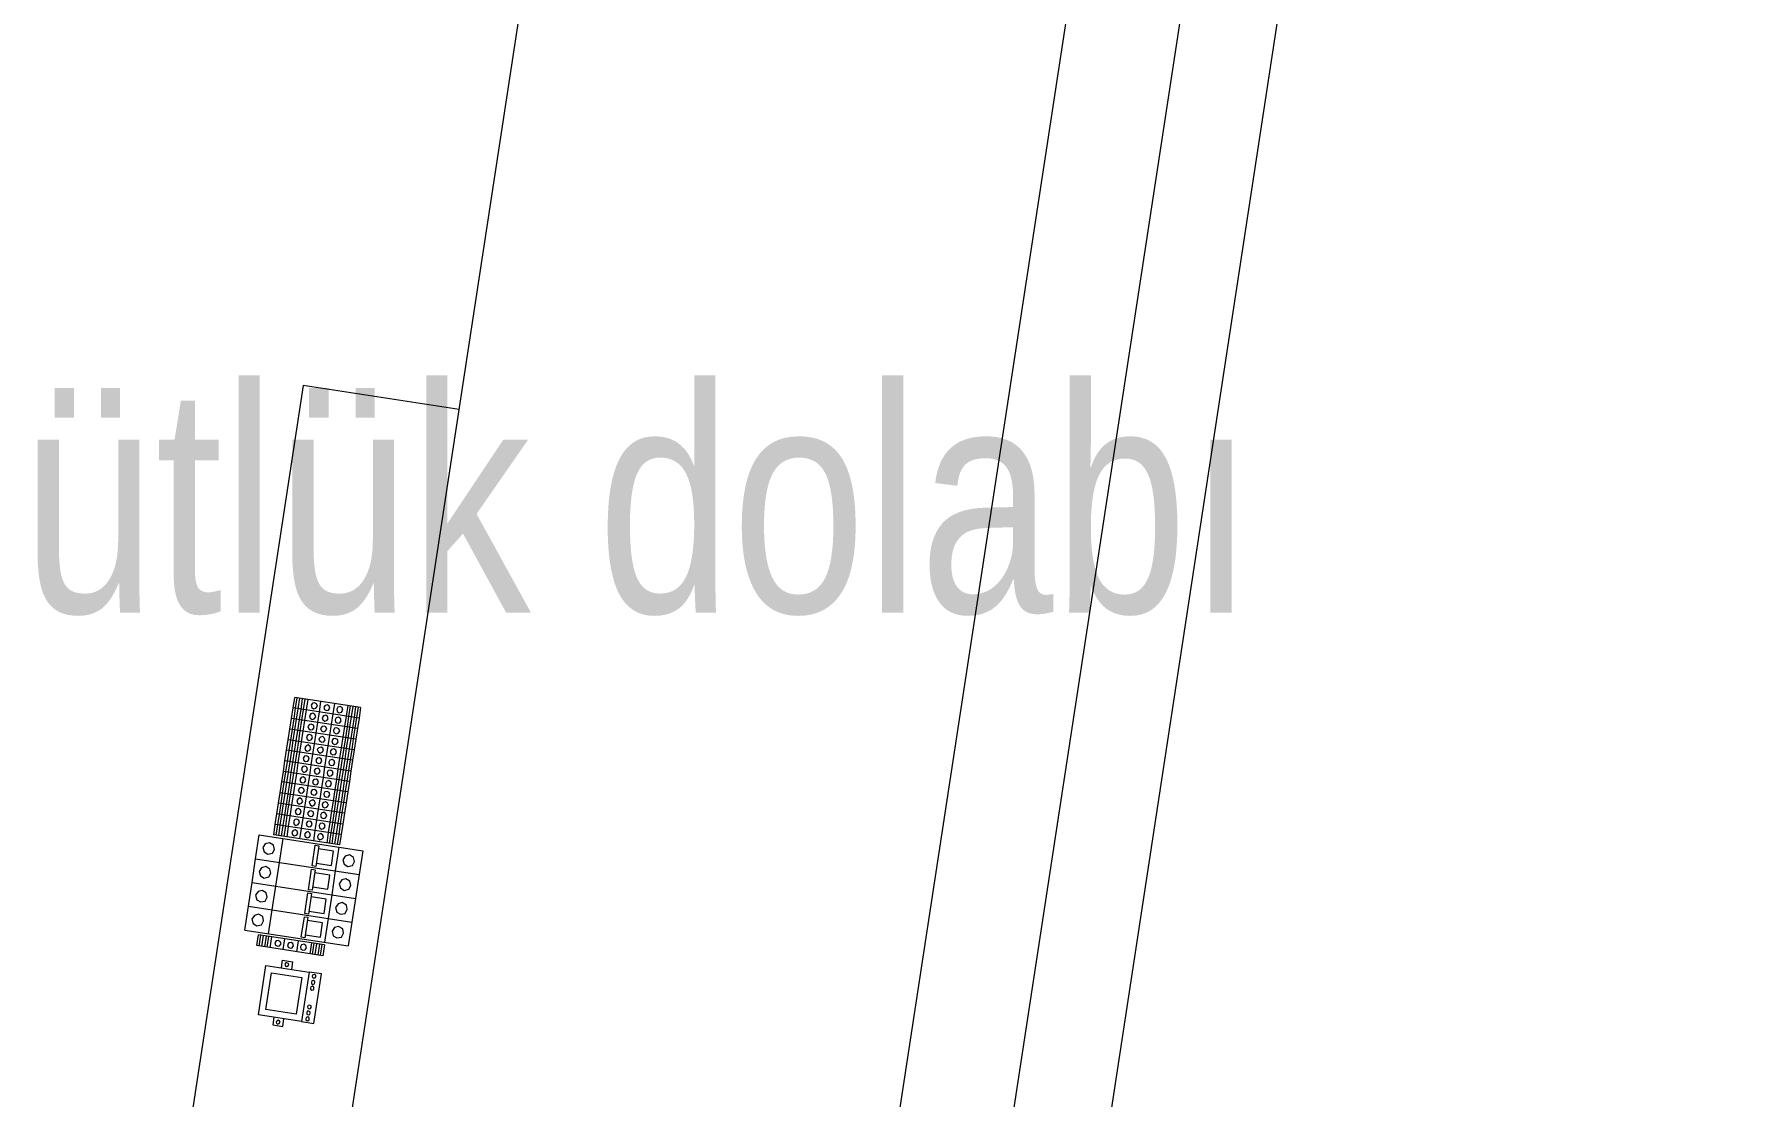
# Model space of a CAD drawing. Header units: millimetres. Extents: x 14735 to 40675, y 3704 to 9569.
# Drawn here: x 15782.9 to 15858.8, y 5102.3 to 5149.5 of the extents above; entities that cross this region are included whole.
import ezdxf

# ---------------------------------------------------------------- set-up
doc = ezdxf.new("R2010")
doc.units = ezdxf.units.MM
doc.layers.get('0').update_dxf_attribs({"lineweight": 25})
for name, color, linetype, lineweight in [('makine', 177, 'Continuous', 18), ('tarama', 252, 'Continuous', 13), ('yazı', 7, 'Continuous', 20)]:
    doc.layers.add(name, color=color, linetype=linetype, lineweight=lineweight)
doc.styles.add('uban-2', font='GOTHIC.TTF', dxfattribs={"width": 0.8})

# ---------------------------------------------------------------- blocks, each defined once
blk = doc.blocks.new('lena 2500 928')
at = {"linetype": 'Continuous'}
for p, q in [((38605.41, -15405.03), (39830.41, -15405.03)), ((38605.41, -15645.24), (39830.41, -15645.24)), ((38605.41, -15695.24), (39830.41, -15695.24)), ((38605.41, -15738.03), (39830.41, -15738.03))]:
    blk.add_line(p, q, dxfattribs=at)
at = {"lineweight": 0}
for points in [[(39364.08, -15405.03), (39364.08, -15335.03), (38664.08, -15335.03), (38664.08, -15405.03)], [(39121.4, -15345.89), (39121.4, -15392.33)], [(39121.4, -15345.89), (39132.08, -15345.89)], [(39132.08, -15345.89), (39132.08, -15392.33)], [(39132.08, -15345.89), (39132.08, -15392.33)], [(39132.08, -15345.89), (39142.76, -15345.89)], [(39142.76, -15345.89), (39153.44, -15345.89)], [(39142.76, -15345.89), (39142.76, -15392.33)], [(39142.76, -15345.89), (39142.76, -15392.33)], [(39153.44, -15345.89), (39153.44, -15392.33)], [(39153.44, -15345.89), (39153.44, -15392.33)], [(39153.44, -15345.89), (39164.12, -15345.89)], [(39164.12, -15345.89), (39164.12, -15392.33)], [(39115.41, -15381.81), (39115.41, -15352.2)], [(39115.41, -15381.81), (39115.41, -15352.2)], [(39115.41, -15381.81), (39115.41, -15352.2)], [(39115.41, -15352.2), (39120.27, -15352.2)], [(39115.41, -15353.33), (39120.27, -15353.33)], [(39115.41, -15354.46), (39120.27, -15354.46)], [(39115.41, -15355.76), (39120.27, -15355.76)], [(39120.27, -15381.81), (39120.27, -15352.2)], [(39129.33, -15350.9), (39128.52, -15349.12), (39126.74, -15348.31), (39124.8, -15349.12), (39124.15, -15350.9), (39124.8, -15352.85), (39126.74, -15353.49), (39128.52, -15352.85), (39129.33, -15350.9), (39129.33, -15350.9)], [(39140.01, -15350.9), (39139.2, -15349.12), (39137.42, -15348.31), (39135.48, -15349.12), (39134.83, -15350.9), (39135.48, -15352.85), (39137.42, -15353.49), (39139.2, -15352.85), (39140.01, -15350.9), (39140.01, -15350.9)], [(39150.69, -15350.9), (39149.88, -15349.12), (39148.1, -15348.31), (39146.32, -15349.12), (39145.51, -15350.9), (39146.32, -15352.85), (39148.1, -15353.49), (39149.88, -15352.85), (39150.69, -15350.9), (39150.69, -15350.9)], [(39161.37, -15350.9), (39160.56, -15349.12), (39158.78, -15348.31), (39157, -15349.12), (39156.19, -15350.9), (39157, -15352.85), (39158.78, -15353.49), (39160.56, -15352.85), (39161.37, -15350.9), (39161.37, -15350.9)], [(39165.09, -15381.81), (39165.09, -15352.2)], [(39165.09, -15352.2), (39169.79, -15352.2)], [(39165.09, -15353.33), (39169.79, -15353.33)], [(39165.09, -15354.46), (39169.79, -15354.46)], [(39165.09, -15355.76), (39169.79, -15355.76)], [(39169.79, -15381.81), (39169.79, -15352.2)], [(39169.79, -15381.81), (39169.79, -15352.2)], [(39169.79, -15352.2), (39174.48, -15352.2)], [(39169.79, -15353.33), (39174.48, -15353.33)], [(39169.79, -15354.46), (39174.48, -15354.46)], [(39169.79, -15355.76), (39174.48, -15355.76)], [(39174.48, -15381.81), (39174.48, -15352.2)], [(39174.48, -15381.81), (39174.48, -15352.2)], [(39174.48, -15352.2), (39179.33, -15352.2)], [(39174.48, -15353.33), (39179.33, -15353.33)], [(39174.48, -15354.46), (39179.33, -15354.46)], [(39174.48, -15355.76), (39179.33, -15355.76)], [(39179.33, -15381.81), (39179.33, -15352.2)], [(39179.33, -15381.81), (39179.33, -15352.2)], [(39179.33, -15352.2), (39184.03, -15352.2)], [(39179.33, -15353.33), (39184.03, -15353.33)], [(39179.33, -15354.46), (39184.03, -15354.46)], [(39179.33, -15355.76), (39184.03, -15355.76)], [(39184.03, -15381.81), (39184.03, -15352.2)], [(39184.03, -15381.81), (39184.03, -15352.2)], [(39184.03, -15352.2), (39188.88, -15352.2)], [(39184.03, -15353.33), (39188.88, -15353.33)], [(39184.03, -15354.46), (39188.88, -15354.46)], [(39184.03, -15355.76), (39188.88, -15355.76)], [(39188.88, -15381.81), (39188.88, -15352.2)], [(39188.88, -15381.81), (39188.88, -15352.2)], [(39188.88, -15352.2), (39193.58, -15352.2)], [(39188.88, -15353.33), (39193.58, -15353.33)], [(39188.88, -15354.46), (39193.58, -15354.46)], [(39188.88, -15355.76), (39193.58, -15355.76)], [(39193.58, -15381.81), (39193.58, -15352.2)], [(39193.58, -15381.81), (39193.58, -15352.2)], [(39193.58, -15352.2), (39198.27, -15352.2)], [(39193.58, -15353.33), (39198.27, -15353.33)], [(39193.58, -15354.46), (39198.27, -15354.46)], [(39193.58, -15355.76), (39198.27, -15355.76)], [(39198.27, -15381.81), (39198.27, -15352.2)], [(39198.27, -15381.81), (39198.27, -15352.2)], [(39198.27, -15352.2), (39203.12, -15352.2)], [(39198.27, -15353.33), (39203.12, -15353.33)], [(39198.27, -15354.46), (39203.12, -15354.46)], [(39198.27, -15355.76), (39203.12, -15355.76)], [(39203.12, -15381.81), (39203.12, -15352.2)], [(39203.12, -15381.81), (39203.12, -15352.2)], [(39203.12, -15352.2), (39207.82, -15352.2)], [(39203.12, -15353.33), (39207.82, -15353.33)], [(39203.12, -15354.46), (39207.82, -15354.46)], [(39203.12, -15355.76), (39207.82, -15355.76)], [(39207.82, -15381.81), (39207.82, -15352.2)], [(39207.82, -15381.81), (39207.82, -15352.2)], [(39207.82, -15381.81), (39207.82, -15352.2)], [(39207.82, -15352.2), (39212.51, -15352.2)], [(39207.82, -15353.33), (39212.51, -15353.33)], [(39207.82, -15354.46), (39212.51, -15354.46)], [(39207.82, -15355.76), (39212.51, -15355.76)], [(39212.51, -15381.81), (39212.51, -15352.2)], [(39212.51, -15381.81), (39212.51, -15352.2)], [(39212.51, -15381.81), (39212.51, -15352.2)], [(39212.51, -15352.2), (39217.36, -15352.2)], [(39212.51, -15353.33), (39217.36, -15353.33)], [(39212.51, -15354.46), (39217.36, -15354.46)], [(39212.51, -15355.76), (39217.36, -15355.76)], [(39217.36, -15381.81), (39217.36, -15352.2)], [(39217.36, -15381.81), (39217.36, -15352.2)], [(39217.36, -15381.81), (39217.36, -15352.2)], [(39217.36, -15352.2), (39222.06, -15352.2)], [(39217.36, -15353.33), (39222.06, -15353.33)], [(39217.36, -15354.46), (39222.06, -15354.46)], [(39217.36, -15355.76), (39222.06, -15355.76)], [(39222.06, -15381.81), (39222.06, -15352.2)], [(39222.06, -15381.81), (39222.06, -15352.2)], [(39222.06, -15381.81), (39222.06, -15352.2)], [(39222.06, -15352.2), (39226.75, -15352.2)], [(39222.06, -15353.33), (39226.75, -15353.33)], [(39222.06, -15354.46), (39226.75, -15354.46)], [(39222.06, -15355.76), (39226.75, -15355.76)], [(39226.75, -15381.81), (39226.75, -15352.2)], [(39085.15, -15376.96), (39085.15, -15357.54)], [(39085.15, -15357.54), (39107.32, -15357.54)], [(39088.07, -15374.04), (39088.07, -15360.45)], [(39088.07, -15360.45), (39104.41, -15360.45)], [(39104.41, -15360.45), (39104.41, -15374.04)], [(39107.32, -15357.54), (39107.32, -15376.96)], [(39115.41, -15356.89), (39120.27, -15356.89)], [(39115.41, -15358.19), (39120.27, -15358.19)], [(39119.14, -15361.26), (39118.81, -15360.45), (39117.84, -15359.97), (39116.87, -15360.45), (39116.55, -15361.26), (39116.87, -15362.23), (39117.84, -15362.72), (39118.81, -15362.23), (39119.14, -15361.26), (39119.14, -15361.26)], [(39121.4, -15356.57), (39132.08, -15356.57)], [(39132.08, -15356.57), (39142.76, -15356.57)], [(39142.76, -15356.57), (39153.44, -15356.57)], [(39153.44, -15356.57), (39164.12, -15356.57)], [(39165.09, -15356.89), (39169.79, -15356.89)], [(39165.09, -15358.19), (39169.79, -15358.19)], [(39168.82, -15361.26), (39168.33, -15360.45), (39167.36, -15359.97), (39166.55, -15360.45), (39166.07, -15361.26), (39166.55, -15362.23), (39167.36, -15362.72), (39168.33, -15362.23), (39168.82, -15361.26), (39168.82, -15361.26)], [(39169.79, -15356.89), (39174.48, -15356.89)], [(39169.79, -15358.19), (39174.48, -15358.19)], [(39173.51, -15361.26), (39173.19, -15360.45), (39172.21, -15359.97), (39171.24, -15360.45), (39170.76, -15361.26), (39171.24, -15362.23), (39172.21, -15362.72), (39173.19, -15362.23), (39173.51, -15361.26), (39173.51, -15361.26)], [(39174.48, -15356.89), (39179.33, -15356.89)], [(39174.48, -15358.19), (39179.33, -15358.19)], [(39178.36, -15361.26), (39177.88, -15360.45), (39176.91, -15359.97), (39175.94, -15360.45), (39175.61, -15361.26), (39175.94, -15362.23), (39176.91, -15362.72), (39177.88, -15362.23), (39178.36, -15361.26), (39178.36, -15361.26)], [(39179.33, -15356.89), (39184.03, -15356.89)], [(39179.33, -15358.19), (39184.03, -15358.19)], [(39183.06, -15361.26), (39182.57, -15360.45), (39181.76, -15359.97), (39180.79, -15360.45), (39180.31, -15361.26), (39180.79, -15362.23), (39181.76, -15362.72), (39182.57, -15362.23), (39183.06, -15361.26), (39183.06, -15361.26)], [(39184.03, -15356.89), (39188.88, -15356.89)], [(39184.03, -15358.19), (39188.88, -15358.19)], [(39187.75, -15361.26), (39187.43, -15360.45), (39186.46, -15359.97), (39185.48, -15360.45), (39185.16, -15361.26), (39185.48, -15362.23), (39186.46, -15362.72), (39187.43, -15362.23), (39187.75, -15361.26), (39187.75, -15361.26)], [(39188.88, -15356.89), (39193.58, -15356.89)], [(39188.88, -15358.19), (39193.58, -15358.19)], [(39192.6, -15361.26), (39192.12, -15360.45), (39191.15, -15359.97), (39190.18, -15360.45), (39189.85, -15361.26), (39190.18, -15362.23), (39191.15, -15362.72), (39192.12, -15362.23), (39192.6, -15361.26), (39192.6, -15361.26)], [(39193.58, -15356.89), (39198.27, -15356.89)], [(39193.58, -15358.19), (39198.27, -15358.19)], [(39197.3, -15361.26), (39196.97, -15360.45), (39196, -15359.97), (39195.03, -15360.45), (39194.55, -15361.26), (39195.03, -15362.23), (39196, -15362.72), (39196.97, -15362.23), (39197.3, -15361.26), (39197.3, -15361.26)], [(39198.27, -15356.89), (39203.12, -15356.89)], [(39198.27, -15358.19), (39203.12, -15358.19)], [(39201.99, -15361.26), (39201.67, -15360.45), (39200.7, -15359.97), (39199.72, -15360.45), (39199.4, -15361.26), (39199.72, -15362.23), (39200.7, -15362.72), (39201.67, -15362.23), (39201.99, -15361.26), (39201.99, -15361.26)], [(39203.12, -15356.89), (39207.82, -15356.89)], [(39203.12, -15358.19), (39207.82, -15358.19)], [(39206.85, -15361.26), (39206.36, -15360.45), (39205.39, -15359.97), (39204.42, -15360.45), (39204.09, -15361.26), (39204.42, -15362.23), (39205.39, -15362.72), (39206.36, -15362.23), (39206.85, -15361.26), (39206.85, -15361.26)], [(39207.82, -15356.89), (39212.51, -15356.89)], [(39207.82, -15358.19), (39212.51, -15358.19)], [(39211.54, -15361.26), (39211.21, -15360.45), (39210.24, -15359.97), (39209.27, -15360.45), (39208.79, -15361.26), (39209.27, -15362.23), (39210.24, -15362.72), (39211.21, -15362.23), (39211.54, -15361.26), (39211.54, -15361.26)], [(39212.51, -15356.89), (39217.36, -15356.89)], [(39212.51, -15358.19), (39217.36, -15358.19)], [(39216.23, -15361.26), (39215.91, -15360.45), (39214.94, -15359.97), (39213.97, -15360.45), (39213.64, -15361.26), (39213.97, -15362.23), (39214.94, -15362.72), (39215.91, -15362.23), (39216.23, -15361.26), (39216.23, -15361.26)], [(39217.36, -15356.89), (39222.06, -15356.89)], [(39217.36, -15358.19), (39222.06, -15358.19)], [(39221.09, -15361.26), (39220.6, -15360.45), (39219.63, -15359.97), (39218.66, -15360.45), (39218.33, -15361.26), (39218.66, -15362.23), (39219.63, -15362.72), (39220.6, -15362.23), (39221.09, -15361.26), (39221.09, -15361.26)], [(39222.06, -15356.89), (39226.75, -15356.89)], [(39222.06, -15358.19), (39226.75, -15358.19)], [(39225.78, -15361.26), (39225.45, -15360.45), (39224.48, -15359.97), (39223.51, -15360.45), (39223.03, -15361.26), (39223.51, -15362.23), (39224.48, -15362.72), (39225.45, -15362.23), (39225.78, -15361.26), (39225.78, -15361.26)], [(39085.15, -15364.5), (39081.76, -15364.5)], [(39081.76, -15364.5), (39081.76, -15369.03)], [(39081.76, -15369.03), (39085.15, -15369.03)], [(39084.18, -15366.6), (39083.86, -15366.12), (39083.37, -15365.79), (39082.73, -15366.12), (39082.4, -15366.6), (39082.73, -15367.25), (39083.37, -15367.57), (39083.86, -15367.25), (39084.18, -15366.6), (39084.18, -15366.6)], [(39107.32, -15364.5), (39110.72, -15364.5)], [(39110.72, -15369.03), (39107.32, -15369.03)], [(39109.91, -15366.6), (39109.75, -15366.12), (39109.1, -15365.79), (39108.46, -15366.12), (39108.29, -15366.6), (39108.46, -15367.25), (39109.1, -15367.57), (39109.75, -15367.25), (39109.91, -15366.6), (39109.91, -15366.6)], [(39110.72, -15364.5), (39110.72, -15369.03)], [(39115.41, -15364.01), (39120.27, -15364.01)], [(39120.27, -15370), (39115.41, -15370)], [(39119.14, -15367.09), (39118.81, -15366.12), (39117.84, -15365.63), (39116.87, -15366.12), (39116.55, -15367.09), (39116.87, -15367.9), (39117.84, -15368.38), (39118.81, -15367.9), (39119.14, -15367.09), (39119.14, -15367.09)], [(39165.09, -15364.01), (39169.79, -15364.01)], [(39169.79, -15370), (39165.09, -15370)], [(39168.82, -15367.09), (39168.33, -15366.12), (39167.36, -15365.63), (39166.55, -15366.12), (39166.07, -15367.09), (39166.55, -15367.9), (39167.36, -15368.38), (39168.33, -15367.9), (39168.82, -15367.09), (39168.82, -15367.09)], [(39169.79, -15364.01), (39174.48, -15364.01)], [(39174.48, -15370), (39169.79, -15370)], [(39173.51, -15367.09), (39173.19, -15366.12), (39172.21, -15365.63), (39171.24, -15366.12), (39170.92, -15367.09), (39171.24, -15367.9), (39172.21, -15368.38), (39173.19, -15367.9), (39173.51, -15367.09), (39173.51, -15367.09)], [(39174.48, -15364.01), (39179.33, -15364.01)], [(39179.33, -15370), (39174.48, -15370)], [(39178.2, -15367.09), (39177.88, -15366.12), (39176.91, -15365.63), (39175.94, -15366.12), (39175.61, -15367.09), (39175.94, -15367.9), (39176.91, -15368.38), (39177.88, -15367.9), (39178.2, -15367.09), (39178.2, -15367.09)], [(39179.33, -15364.01), (39184.03, -15364.01)], [(39184.03, -15370), (39179.33, -15370)], [(39183.06, -15367.09), (39182.57, -15366.12), (39181.76, -15365.63), (39180.79, -15366.12), (39180.31, -15367.09), (39180.79, -15367.9), (39181.76, -15368.38), (39182.57, -15367.9), (39183.06, -15367.09), (39183.06, -15367.09)], [(39184.03, -15364.01), (39188.88, -15364.01)], [(39188.88, -15370), (39184.03, -15370)], [(39187.75, -15367.09), (39187.43, -15366.12), (39186.46, -15365.63), (39185.48, -15366.12), (39185.16, -15367.09), (39185.48, -15367.9), (39186.46, -15368.38), (39187.43, -15367.9), (39187.75, -15367.09), (39187.75, -15367.09)], [(39188.88, -15364.01), (39193.58, -15364.01)], [(39193.58, -15370), (39188.88, -15370)], [(39192.44, -15367.09), (39192.12, -15366.12), (39191.15, -15365.63), (39190.18, -15366.12), (39189.85, -15367.09), (39190.18, -15367.9), (39191.15, -15368.38), (39192.12, -15367.9), (39192.44, -15367.09), (39192.44, -15367.09)], [(39193.58, -15364.01), (39198.27, -15364.01)], [(39198.27, -15370), (39193.58, -15370)], [(39197.3, -15367.09), (39196.81, -15366.12), (39196, -15365.63), (39195.03, -15366.12), (39194.55, -15367.09), (39195.03, -15367.9), (39196, -15368.38), (39196.81, -15367.9), (39197.3, -15367.09), (39197.3, -15367.09)], [(39198.27, -15364.01), (39203.12, -15364.01)], [(39203.12, -15370), (39198.27, -15370)], [(39201.99, -15367.09), (39201.67, -15366.12), (39200.7, -15365.63), (39199.72, -15366.12), (39199.4, -15367.09), (39199.72, -15367.9), (39200.7, -15368.38), (39201.67, -15367.9), (39201.99, -15367.09), (39201.99, -15367.09)], [(39203.12, -15364.01), (39207.82, -15364.01)], [(39207.82, -15370), (39203.12, -15370)], [(39206.68, -15367.09), (39206.36, -15366.12), (39205.39, -15365.63), (39204.58, -15366.12), (39204.09, -15367.09), (39204.58, -15367.9), (39205.39, -15368.38), (39206.36, -15367.9), (39206.68, -15367.09), (39206.68, -15367.09)], [(39207.82, -15364.01), (39212.51, -15364.01)], [(39212.51, -15370), (39207.82, -15370)], [(39211.54, -15367.09), (39211.05, -15366.12), (39210.24, -15365.63), (39209.27, -15366.12), (39208.95, -15367.09), (39209.27, -15367.9), (39210.24, -15368.38), (39211.05, -15367.9), (39211.54, -15367.09), (39211.54, -15367.09)], [(39212.51, -15364.01), (39217.36, -15364.01)], [(39217.36, -15370), (39212.51, -15370)], [(39216.23, -15367.09), (39215.91, -15366.12), (39214.94, -15365.63), (39213.97, -15366.12), (39213.64, -15367.09), (39213.97, -15367.9), (39214.94, -15368.38), (39215.91, -15367.9), (39216.23, -15367.09), (39216.23, -15367.09)], [(39217.36, -15364.01), (39222.06, -15364.01)], [(39222.06, -15370), (39217.36, -15370)], [(39221.09, -15367.09), (39220.6, -15366.12), (39219.63, -15365.63), (39218.82, -15366.12), (39218.33, -15367.09), (39218.82, -15367.9), (39219.63, -15368.38), (39220.6, -15367.9), (39221.09, -15367.09), (39221.09, -15367.09)], [(39222.06, -15364.01), (39226.75, -15364.01)], [(39226.75, -15370), (39222.06, -15370)], [(39225.78, -15367.09), (39225.29, -15366.12), (39224.48, -15365.63), (39223.51, -15366.12), (39223.19, -15367.09), (39223.51, -15367.9), (39224.48, -15368.38), (39225.29, -15367.9), (39225.78, -15367.09), (39225.78, -15367.09)], [(39107.32, -15376.96), (39085.15, -15376.96)], [(39085.15, -15376.96), (39085.15, -15382.46)], [(39087.58, -15379.38), (39087.26, -15378.74), (39086.61, -15378.58), (39086.12, -15378.74), (39085.8, -15379.38), (39086.12, -15380.03), (39086.61, -15380.19), (39087.26, -15380.03), (39087.58, -15379.38), (39087.58, -15379.38)], [(39104.41, -15374.04), (39088.07, -15374.04)], [(39090.17, -15379.38), (39090.01, -15378.74), (39089.36, -15378.58), (39088.71, -15378.74), (39088.55, -15379.38), (39088.71, -15380.03), (39089.36, -15380.19), (39090.01, -15380.03), (39090.17, -15379.38), (39090.17, -15379.38)], [(39092.92, -15379.38), (39092.6, -15378.74), (39091.95, -15378.58), (39091.46, -15378.74), (39091.14, -15379.38), (39091.46, -15380.03), (39091.95, -15380.19), (39092.6, -15380.03), (39092.92, -15379.38), (39092.92, -15379.38)], [(39101.34, -15379.38), (39101.01, -15378.74), (39100.36, -15378.58), (39099.88, -15378.74), (39099.56, -15379.38), (39099.88, -15380.03), (39100.36, -15380.19), (39101.01, -15380.03), (39101.34, -15379.38), (39101.34, -15379.38)], [(39103.92, -15379.38), (39103.6, -15378.74), (39103.12, -15378.58), (39102.47, -15378.74), (39102.14, -15379.38), (39102.47, -15380.03), (39103.12, -15380.19), (39103.6, -15380.03), (39103.92, -15379.38), (39103.92, -15379.38)], [(39106.68, -15379.38), (39106.35, -15378.74), (39105.71, -15378.58), (39105.22, -15378.74), (39104.9, -15379.38), (39105.22, -15380.03), (39105.71, -15380.19), (39106.35, -15380.03), (39106.68, -15379.38), (39106.68, -15379.38)], [(39107.32, -15382.46), (39107.32, -15376.96)], [(39120.27, -15375.99), (39115.41, -15375.99)], [(39120.27, -15377.12), (39115.41, -15377.12)], [(39120.27, -15378.25), (39115.41, -15378.25)], [(39119.14, -15372.75), (39118.81, -15371.78), (39117.84, -15371.46), (39116.87, -15371.78), (39116.55, -15372.75), (39116.87, -15373.72), (39117.84, -15374.21), (39118.81, -15373.72), (39119.14, -15372.75), (39119.14, -15372.75)], [(39122.05, -15372.75), (39122.05, -15371.13)], [(39122.05, -15371.13), (39131.27, -15371.13)], [(39131.27, -15372.75), (39122.05, -15372.75)], [(39123.34, -15372.75), (39123.34, -15379.55)], [(39129.82, -15379.55), (39129.82, -15372.75)], [(39131.27, -15371.13), (39131.27, -15372.75)], [(39132.73, -15371.13), (39141.95, -15371.13)], [(39132.73, -15372.75), (39132.73, -15371.13)], [(39141.95, -15372.75), (39132.73, -15372.75)], [(39134.02, -15372.75), (39134.02, -15379.55)], [(39140.5, -15379.55), (39140.5, -15372.75)], [(39141.95, -15371.13), (39141.95, -15372.75)], [(39143.41, -15371.13), (39152.63, -15371.13)], [(39143.41, -15372.75), (39143.41, -15371.13)], [(39152.63, -15372.75), (39143.41, -15372.75)], [(39144.87, -15372.75), (39144.87, -15379.55)], [(39151.18, -15379.55), (39151.18, -15372.75)], [(39152.63, -15371.13), (39152.63, -15372.75)], [(39154.09, -15372.75), (39154.09, -15371.13)], [(39154.09, -15371.13), (39163.31, -15371.13)], [(39163.31, -15372.75), (39154.09, -15372.75)], [(39155.55, -15372.75), (39155.55, -15379.55)], [(39162.02, -15379.55), (39162.02, -15372.75)], [(39163.31, -15371.13), (39163.31, -15372.75)], [(39169.79, -15375.99), (39165.09, -15375.99)], [(39169.79, -15377.12), (39165.09, -15377.12)], [(39169.79, -15378.25), (39165.09, -15378.25)], [(39168.82, -15372.75), (39168.33, -15371.78), (39167.36, -15371.46), (39166.55, -15371.78), (39166.07, -15372.75), (39166.55, -15373.72), (39167.36, -15374.21), (39168.33, -15373.72), (39168.82, -15372.75), (39168.82, -15372.75)], [(39174.48, -15375.99), (39169.79, -15375.99)], [(39174.48, -15377.12), (39169.79, -15377.12)], [(39174.48, -15378.25), (39169.79, -15378.25)], [(39173.51, -15372.75), (39173.19, -15371.78), (39172.21, -15371.46), (39171.24, -15371.78), (39170.76, -15372.75), (39171.24, -15373.72), (39172.21, -15374.21), (39173.19, -15373.72), (39173.51, -15372.75), (39173.51, -15372.75)], [(39179.33, -15375.99), (39174.48, -15375.99)], [(39179.33, -15377.12), (39174.48, -15377.12)], [(39179.33, -15378.25), (39174.48, -15378.25)], [(39178.36, -15372.75), (39177.88, -15371.78), (39176.91, -15371.46), (39175.94, -15371.78), (39175.61, -15372.75), (39175.94, -15373.72), (39176.91, -15374.21), (39177.88, -15373.72), (39178.36, -15372.75), (39178.36, -15372.75)], [(39184.03, -15375.99), (39179.33, -15375.99)], [(39184.03, -15377.12), (39179.33, -15377.12)], [(39184.03, -15378.25), (39179.33, -15378.25)], [(39183.06, -15372.75), (39182.57, -15371.78), (39181.76, -15371.46), (39180.79, -15371.78), (39180.31, -15372.75), (39180.79, -15373.72), (39181.76, -15374.21), (39182.57, -15373.72), (39183.06, -15372.75), (39183.06, -15372.75)], [(39188.88, -15375.99), (39184.03, -15375.99)], [(39188.88, -15377.12), (39184.03, -15377.12)], [(39188.88, -15378.25), (39184.03, -15378.25)], [(39187.75, -15372.75), (39187.43, -15371.78), (39186.46, -15371.46), (39185.48, -15371.78), (39185.16, -15372.75), (39185.48, -15373.72), (39186.46, -15374.21), (39187.43, -15373.72), (39187.75, -15372.75), (39187.75, -15372.75)], [(39193.58, -15375.99), (39188.88, -15375.99)], [(39193.58, -15377.12), (39188.88, -15377.12)], [(39193.58, -15378.25), (39188.88, -15378.25)], [(39192.6, -15372.75), (39192.12, -15371.78), (39191.15, -15371.46), (39190.18, -15371.78), (39189.85, -15372.75), (39190.18, -15373.72), (39191.15, -15374.21), (39192.12, -15373.72), (39192.6, -15372.75), (39192.6, -15372.75)], [(39198.27, -15375.99), (39193.58, -15375.99)], [(39198.27, -15377.12), (39193.58, -15377.12)], [(39198.27, -15378.25), (39193.58, -15378.25)], [(39197.3, -15372.75), (39196.97, -15371.78), (39196, -15371.46), (39195.03, -15371.78), (39194.55, -15372.75), (39195.03, -15373.72), (39196, -15374.21), (39196.97, -15373.72), (39197.3, -15372.75), (39197.3, -15372.75)], [(39203.12, -15375.99), (39198.27, -15375.99)], [(39203.12, -15377.12), (39198.27, -15377.12)], [(39203.12, -15378.25), (39198.27, -15378.25)], [(39201.99, -15372.75), (39201.67, -15371.78), (39200.7, -15371.46), (39199.72, -15371.78), (39199.4, -15372.75), (39199.72, -15373.72), (39200.7, -15374.21), (39201.67, -15373.72), (39201.99, -15372.75), (39201.99, -15372.75)], [(39207.82, -15375.99), (39203.12, -15375.99)], [(39207.82, -15377.12), (39203.12, -15377.12)], [(39207.82, -15378.25), (39203.12, -15378.25)], [(39206.85, -15372.75), (39206.36, -15371.78), (39205.39, -15371.46), (39204.42, -15371.78), (39204.09, -15372.75), (39204.42, -15373.72), (39205.39, -15374.21), (39206.36, -15373.72), (39206.85, -15372.75), (39206.85, -15372.75)], [(39212.51, -15375.99), (39207.82, -15375.99)], [(39212.51, -15377.12), (39207.82, -15377.12)], [(39212.51, -15378.25), (39207.82, -15378.25)], [(39211.54, -15372.75), (39211.21, -15371.78), (39210.24, -15371.46), (39209.27, -15371.78), (39208.79, -15372.75), (39209.27, -15373.72), (39210.24, -15374.21), (39211.21, -15373.72), (39211.54, -15372.75), (39211.54, -15372.75)], [(39217.36, -15375.99), (39212.51, -15375.99)], [(39217.36, -15377.12), (39212.51, -15377.12)], [(39217.36, -15378.25), (39212.51, -15378.25)], [(39216.23, -15372.75), (39215.91, -15371.78), (39214.94, -15371.46), (39213.97, -15371.78), (39213.64, -15372.75), (39213.97, -15373.72), (39214.94, -15374.21), (39215.91, -15373.72), (39216.23, -15372.75), (39216.23, -15372.75)], [(39222.06, -15375.99), (39217.36, -15375.99)], [(39222.06, -15377.12), (39217.36, -15377.12)], [(39222.06, -15378.25), (39217.36, -15378.25)], [(39221.09, -15372.75), (39220.6, -15371.78), (39219.63, -15371.46), (39218.66, -15371.78), (39218.33, -15372.75), (39218.66, -15373.72), (39219.63, -15374.21), (39220.6, -15373.72), (39221.09, -15372.75), (39221.09, -15372.75)], [(39226.75, -15375.99), (39222.06, -15375.99)], [(39226.75, -15377.12), (39222.06, -15377.12)], [(39226.75, -15378.25), (39222.06, -15378.25)], [(39225.78, -15372.75), (39225.45, -15371.78), (39224.48, -15371.46), (39223.51, -15371.78), (39223.03, -15372.75), (39223.51, -15373.72), (39224.48, -15374.21), (39225.45, -15373.72), (39225.78, -15372.75), (39225.78, -15372.75)], [(39085.15, -15382.46), (39107.32, -15382.46)], [(39120.27, -15379.55), (39115.41, -15379.55)], [(39120.27, -15380.68), (39115.41, -15380.68)], [(39120.27, -15381.81), (39115.41, -15381.81)], [(39132.08, -15381.65), (39121.4, -15381.65)], [(39123.34, -15379.55), (39129.82, -15379.55)], [(39129.33, -15386.83), (39128.52, -15385.05), (39126.74, -15384.24), (39124.8, -15385.05), (39124.15, -15386.83), (39124.8, -15388.77), (39126.74, -15389.42), (39128.52, -15388.77), (39129.33, -15386.83), (39129.33, -15386.83)], [(39142.76, -15381.65), (39132.08, -15381.65)], [(39134.02, -15379.55), (39140.5, -15379.55)], [(39140.01, -15386.83), (39139.2, -15385.05), (39137.42, -15384.24), (39135.48, -15385.05), (39134.83, -15386.83), (39135.48, -15388.77), (39137.42, -15389.42), (39139.2, -15388.77), (39140.01, -15386.83), (39140.01, -15386.83)], [(39153.44, -15381.65), (39142.76, -15381.65)], [(39144.87, -15379.55), (39151.18, -15379.55)], [(39150.69, -15386.83), (39149.88, -15385.05), (39148.1, -15384.24), (39146.32, -15385.05), (39145.51, -15386.83), (39146.32, -15388.77), (39148.1, -15389.42), (39149.88, -15388.77), (39150.69, -15386.83), (39150.69, -15386.83)], [(39164.12, -15381.65), (39153.44, -15381.65)], [(39155.55, -15379.55), (39162.02, -15379.55)], [(39161.37, -15386.83), (39160.56, -15385.05), (39158.78, -15384.24), (39157, -15385.05), (39156.19, -15386.83), (39157, -15388.77), (39158.78, -15389.42), (39160.56, -15388.77), (39161.37, -15386.83), (39161.37, -15386.83)], [(39169.79, -15379.55), (39165.09, -15379.55)], [(39169.79, -15380.68), (39165.09, -15380.68)], [(39169.79, -15381.81), (39165.09, -15381.81)], [(39174.48, -15379.55), (39169.79, -15379.55)], [(39174.48, -15380.68), (39169.79, -15380.68)], [(39174.48, -15381.81), (39169.79, -15381.81)], [(39179.33, -15379.55), (39174.48, -15379.55)], [(39179.33, -15380.68), (39174.48, -15380.68)], [(39179.33, -15381.81), (39174.48, -15381.81)], [(39184.03, -15379.55), (39179.33, -15379.55)], [(39184.03, -15380.68), (39179.33, -15380.68)], [(39184.03, -15381.81), (39179.33, -15381.81)], [(39188.88, -15379.55), (39184.03, -15379.55)], [(39188.88, -15380.68), (39184.03, -15380.68)], [(39188.88, -15381.81), (39184.03, -15381.81)], [(39193.58, -15379.55), (39188.88, -15379.55)], [(39193.58, -15380.68), (39188.88, -15380.68)], [(39193.58, -15381.81), (39188.88, -15381.81)], [(39198.27, -15379.55), (39193.58, -15379.55)], [(39198.27, -15380.68), (39193.58, -15380.68)], [(39198.27, -15381.81), (39193.58, -15381.81)], [(39203.12, -15379.55), (39198.27, -15379.55)], [(39203.12, -15380.68), (39198.27, -15380.68)], [(39203.12, -15381.81), (39198.27, -15381.81)], [(39207.82, -15379.55), (39203.12, -15379.55)], [(39207.82, -15380.68), (39203.12, -15380.68)], [(39207.82, -15381.81), (39203.12, -15381.81)], [(39212.51, -15379.55), (39207.82, -15379.55)], [(39212.51, -15380.68), (39207.82, -15380.68)], [(39212.51, -15381.81), (39207.82, -15381.81)], [(39217.36, -15379.55), (39212.51, -15379.55)], [(39217.36, -15380.68), (39212.51, -15380.68)], [(39217.36, -15381.81), (39212.51, -15381.81)], [(39222.06, -15379.55), (39217.36, -15379.55)], [(39222.06, -15380.68), (39217.36, -15380.68)], [(39222.06, -15381.81), (39217.36, -15381.81)], [(39226.75, -15379.55), (39222.06, -15379.55)], [(39226.75, -15380.68), (39222.06, -15380.68)], [(39226.75, -15381.81), (39222.06, -15381.81)], [(39132.08, -15392.33), (39121.4, -15392.33)], [(39142.76, -15392.33), (39132.08, -15392.33)], [(39153.44, -15392.33), (39142.76, -15392.33)], [(39164.12, -15392.33), (39153.44, -15392.33)]]:
    blk.add_lwpolyline(points, dxfattribs=at)
blk = doc.blocks.new('aqua barista tezgah')
at = {"layer": 'makine', "xscale": 0.09999999999854482, "yscale": 0.09999999999854482, "zscale": 0.09999999999854482, "rotation": 81.30885097511178}
blk.add_blockref('lena 2500 928', (-2618.7, -2975.44, 0), dxfattribs=at)
blk = doc.blocks.new('tefriş')
blk.add_blockref('aqua barista tezgah', (-277.123, -688.22, 0))
blk = doc.blocks.new('aquaplan')
at = {"layer": 'tarama'}
h = blk.add_hatch(dxfattribs=at)
h.set_pattern_fill('JIS_STN_2.5', color=256, scale=4)
h.set_pattern_definition([(45, (-7823.26, -2466.417), (-7.071068, 7.071068), []), (45, (-7816.2, -2466.417), (-7.071068, 7.071068), [4.8, -2])])
h.paths.add_polyline_path([(-771.647, -92.307), (-851.139, -101.311), (-842.135, -180.803), (-762.643, -171.798)])
h.paths.add_polyline_path([(59.691, -393.845), (59.691, -393.846, 0.28288), (61.007, -395.476), (129.371, -386.863), (139.37, -466.236), (59.998, -476.236), (49.998, -396.863), (61.007, -395.476, -0.283038)])
h.paths.add_polyline_path([(9.692, 3.019), (9.692, 3.017, 0.282923), (11.009, 1.387), (79.373, 10), (89.372, -69.373), (10, -79.373), (0, 0), (11.009, 1.387, -0.283125)])

msp = doc.modelspace()

# ---------------------------------------------------------------- block references
for name in ['aquaplan', 'tefriş']:
    msp.add_blockref(name, (16579.919, 5138.056, 0))

# ---------------------------------------------------------------- texts
at = {"layer": 'yazı', "insert": (15776.957, 5133.806, 0), "char_height": 10, "attachment_point": 1, "style": 'uban-2'}
msp.add_mtext_dynamic_manual_height_columns('sütlük dolabı', width=208.90446, gutter_width=12.5, heights=[0], dxfattribs=at)

doc.saveas('drawing.dxf')
